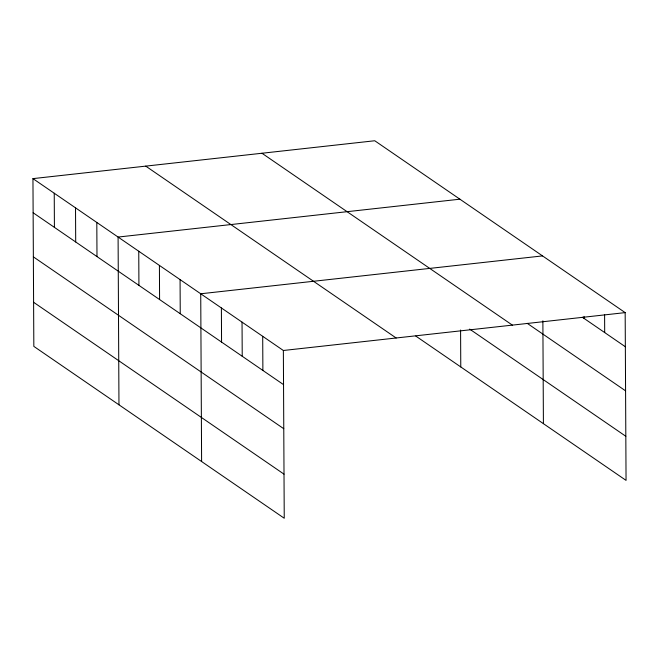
<?xml version="1.0" encoding="UTF-8"?>
<svg xmlns="http://www.w3.org/2000/svg" width="659" height="659" viewBox="0 0 659 659"><rect width="100%" height="100%" fill="white"/><g stroke="black" fill="none" stroke-linecap="round" stroke-linejoin="round"><path stroke-width="0.99" d="M32.95 178.622L283.362 350.489L284.243 518.246L33.831 346.379L32.95 178.622L374.757 140.754L625.169 312.621L626.05 480.378L415.747 336.041M459.9 199.191L118.093 237.059L118.966 404.815M542.538 255.906L200.731 293.774L201.605 461.531M283.362 350.489L625.169 312.621M582.383 317.259L625.35 346.749M527.241 323.355L625.58 390.845M261.961 153.25L512.372 325.118M469.636 329.088L625.819 436.274M145.746 166.126L396.158 337.993M33.131 212.758L283.543 384.625M33.362 256.853L283.774 428.721M33.601 302.283L284.013 474.151M604.6 314.5L604.69 332.573M584.022 316.386L584.031 318.388M542.876 320.801L543.411 423.655M460.583 330.027L460.773 366.939M262.702 336.312L262.883 370.44M242.042 322.136L242.224 356.264M221.391 307.951L221.564 342.087M180.072 279.597L180.245 313.725M159.412 265.42L159.585 299.548M138.752 251.236L138.925 285.372M96.807 222.454L96.988 256.582M75.521 207.84L75.703 241.977M54.236 193.235L54.417 227.363"/></g></svg>
